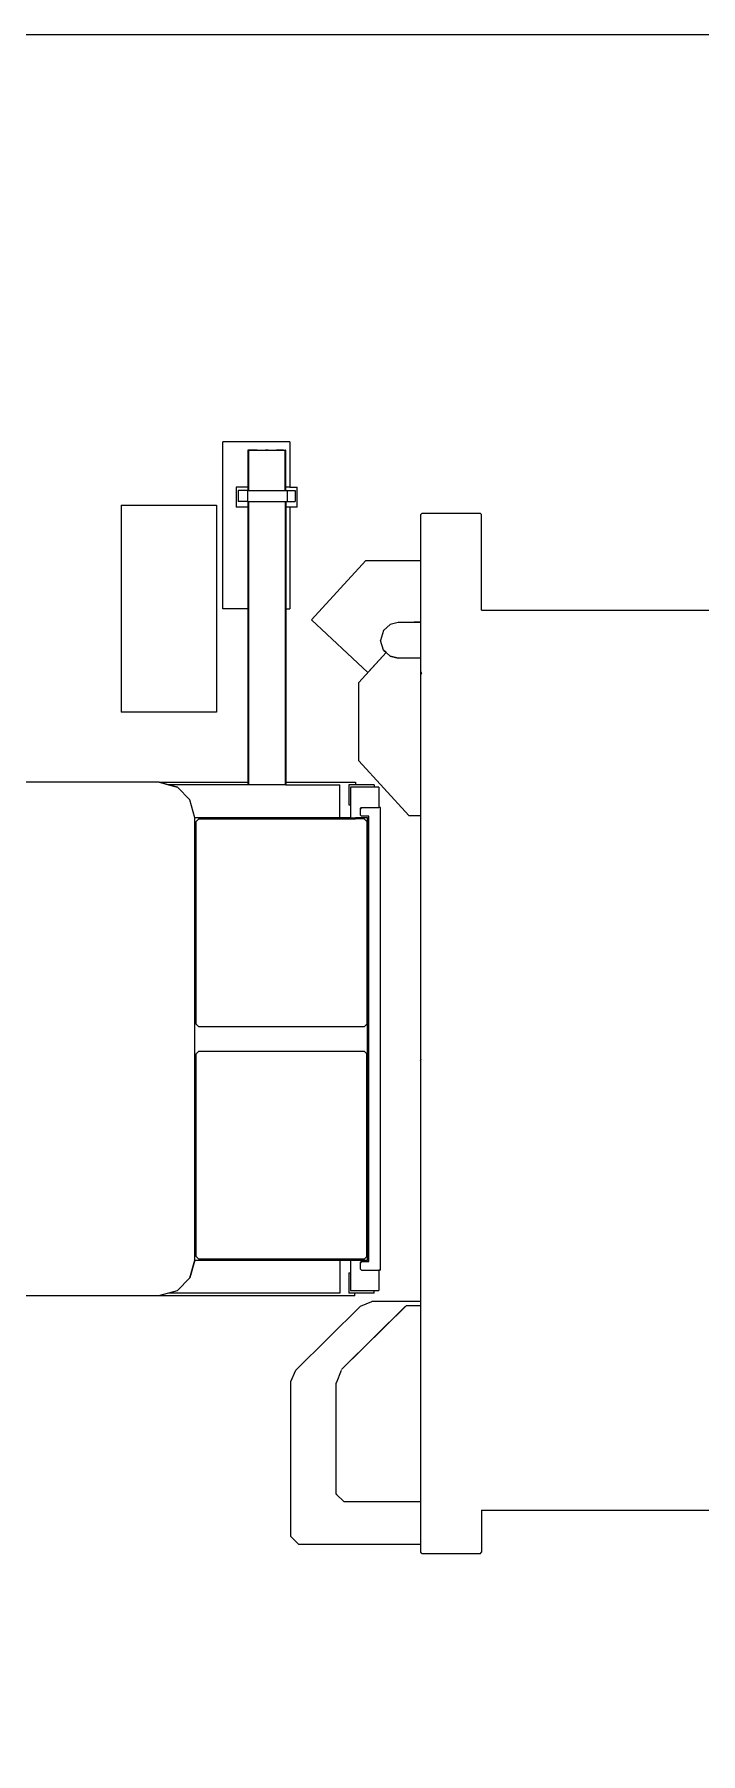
# Model space of a CAD drawing. Header units: millimetres. Extents: x 0 to 154200, y 0 to 64595.
# Drawn here: x 38920 to 40230, y 51418 to 54800 of the extents above; entities that cross this region are included whole.
import ezdxf

# ---------------------------------------------------------------- set-up
doc = ezdxf.new("R2010")
doc.units = ezdxf.units.MM
doc.layers.add('Equipment', color=7, linetype='Continuous', true_color=0xffffff)
doc.layers.add('Floor', color=7, linetype='Continuous', lineweight=9)

# ---------------------------------------------------------------- blocks, each defined once
blk = doc.blocks.new('Main_CVD')
at = {"layer": 'Equipment', "lineweight": -3}
for points in [[(0, -620, 0), (0, -66.2, 0)], [(1770, -620, 0), (1770, -43.3, 0)], [(-190.5, -622, 0), (-188.5, -620, 0)], [(-190.5, -622, 0), (-190.5, -737.4, 0)], [(0, -620, 0), (-188.5, -620, 0)], [(1770, -620, 0), (1853, -620, 0)], [(1855, -622, 0), (1853, -620, 0)], [(1855, -737.4, 0), (1855, -622, 0)], [(-190.5, -737.4, 0), (-188.5, -739.4, 0)], [(-97.9, -739.4, 0), (-188.5, -739.4, 0)], [(-97.9, -847.4, 0), (-97.9, -739.4, 0)], [(24.2, -739.4, 0), (-97.9, -739.4, 0)], [(23.3, -739.4, 0), (23.3, -752.4, 0)], [(94.3, -739.4, 0), (24.2, -739.4, 0)], [(24.2, -739.4, 0), (24.2, -753.2, 0)], [(94.3, -739.4, 0), (94.3, -783.7, 0)], [(120.8, -739.4, 0), (94.3, -739.4, 0)], [(120.8, -739.4, 0), (123.9, -738.1, 0)], [(123.9, -738.1, 0), (120.8, -739.4, 0)], [(126.9, -739.4, 0), (120.8, -739.4, 0)], [(126.9, -739.4, 0), (123.9, -738.1, 0)], [(403.5, -739.4, 0), (126.9, -739.4, 0)], [(403.5, -762.8, 0), (403.5, -739.4, 0)], [(883.2, -739.4, 0), (403.5, -739.4, 0)], [(883.1, -739.4, 0), (885, -740, 0)], [(886.9, -739.4, 0), (883.2, -739.4, 0)], [(883.2, -739.4, 0), (885, -740, 0)], [(883.2, -739.4, 0), (885, -740, 0)], [(883.2, -739.4, 0), (885, -740, 0)], [(886.9, -739.4, 0), (885, -740, 0)], [(886.9, -739.4, 0), (885, -740, 0)], [(886.8, -739.4, 0), (885, -740, 0)], [(886.8, -739.4, 0), (885, -740, 0)], [(1359.5, -739.4, 0), (886.9, -739.4, 0)], [(1359.5, -739.4, 0), (1359.5, -835.7, 0)], [(1368.1, -739.4, 0), (1359.5, -739.4, 0)], [(1753.7, -739.4, 0), (1368.1, -739.4, 0)], [(1368.1, -739.4, 0), (1368.1, -768.1, 0)], [(1837, -739.4, 0), (1753.7, -739.4, 0)], [(1753.7, -739.4, 0), (1753.7, -741.4, 0)], [(1753.7, -741.4, 0), (1753.7, -890, 0)], [(1853, -739.4, 0), (1837, -739.4, 0)], [(1837, -979.6, 0), (1837, -739.4, 0)], [(1855, -737.4, 0), (1853, -739.4, 0)], [(24.2, -753.2, 0), (23.3, -752.4, 0)], [(24.2, -753.2, 0), (23.3, -752.4, 0)], [(24.2, -753.2, 0), (23.3, -752.4, 0)], [(24.2, -753.2, 0), (23.3, -752.4, 0)], [(24.2, -753.2, 0), (24.2, -783.7, 0)], [(296.2, -861.4, 0), (403.5, -762.8, 0)], [(403.5, -762.8, 0), (296.2, -861.4, 0)], [(1493.7, -895.1, 0), (1368.1, -768.1, 0)], [(1493.7, -895.1, 0), (1368.1, -768.1, 0)], [(1490.9, -892.3, 0), (1369.7, -769.7, 0)], [(24.2, -783.7, 0), (28.1, -799.3, 0)], [(39.8, -812.4, 0), (28.1, -799.3, 0)], [(78.8, -812.4, 0), (83.2, -807.5, 0)], [(83.2, -807.5, 0), (78.8, -812.4, 0)], [(83.2, -807.5, 0), (90.4, -799.3, 0)], [(90.4, -799.3, 0), (83.2, -807.5, 0)], [(141.8, -861.4, 0), (83.2, -807.5, 0)], [(141.8, -861.4, 0), (83.2, -807.5, 0)], [(141.8, -861.4, 0), (83.2, -807.5, 0)], [(83.2, -807.5, 0), (122.5, -843.7, 0)], [(122.5, -843.7, 0), (83.2, -807.5, 0)], [(83.2, -807.5, 0), (122.5, -843.7, 0)], [(90.4, -799.3, 0), (94.3, -783.7, 0)], [(94.3, -783.7, 0), (90.4, -799.3, 0)], [(18.8, -954.3, 0), (122.5, -843.7, 0)], [(18.8, -954.3, 0), (122.5, -843.7, 0)], [(122.5, -843.7, 0), (18.8, -954.3, 0)], [(39.8, -812.4, 0), (59.3, -818.4, 0)], [(78.8, -812.4, 0), (59.3, -818.4, 0)], [(78.8, -812.4, 0), (59.3, -818.4, 0)], [(343.1, -830.9, 0), (343.1, -867.7, 0)], [(343.1, -830.9, 0), (348.2, -830.9, 0)], [(348.2, -821.7, 0), (388.2, -821.7, 0)], [(348.2, -821.7, 0), (348.2, -830.9, 0)], [(348.2, -830.9, 0), (348.2, -877.7, 0)], [(1298.2, -818.7, 0), (388.2, -818.7, 0)], [(388.2, -818.7, 0), (388.2, -821.7, 0)], [(388.2, -855.7, 0), (388.2, -821.7, 0)], [(408.2, -841.7, 0), (405.2, -841.7, 0)], [(405.2, -841.7, 0), (405.2, -855.7, 0)], [(1278.1, -841.7, 0), (408.2, -841.7, 0)], [(408.2, -843.8, 0), (408.2, -841.7, 0)], [(408.2, -843.8, 0), (408.2, -867.8, 0)], [(1278.2, -843.8, 0), (408.2, -843.8, 0)], [(1281.2, -841.7, 0), (1278.1, -841.7, 0)], [(1278.1, -841.7, 0), (1278.1, -843.8, 0)], [(1278.2, -877.6, 0), (1278.2, -843.8, 0)], [(1281.2, -855.7, 0), (1281.2, -841.7, 0)], [(1298.2, -818.7, 0), (1298.2, -821.7, 0)], [(1298.2, -821.7, 0), (1338.1, -821.7, 0)], [(1298.2, -855.7, 0), (1298.2, -821.7, 0)], [(1338.1, -830.9, 0), (1338.1, -821.7, 0)], [(1343.4, -830.9, 0), (1338.1, -830.9, 0)], [(1338.1, -877.7, 0), (1338.1, -830.9, 0)], [(1343.4, -830.9, 0), (1343.4, -868.7, 0)], [(1368.6, -857.8, 0), (1359.5, -835.7, 0)], [(18.8, -954.3, 0), (-97.9, -847.4, 0)], [(18.8, -954.3, 0), (-97.9, -847.4, 0)], [(296.2, -861.4, 0), (141.8, -861.4, 0)], [(338.2, -867.7, 0), (343.1, -867.7, 0)], [(338.2, -1004.5, 0), (338.2, -867.7, 0)], [(343.1, -867.7, 0), (343.1, -880.9, 0)], [(348.2, -877.7, 0), (383, -877.7, 0)], [(383, -877.7, 0), (408.2, -877.7, 0)], [(383, -880.9, 0), (383, -877.7, 0)], [(391.2, -858.7, 0), (388.2, -855.7, 0)], [(388.2, -855.7, 0), (391.2, -858.7, 0)], [(391.2, -858.7, 0), (402.2, -858.7, 0)], [(405.2, -855.7, 0), (402.2, -858.7, 0)], [(405.2, -855.7, 0), (402.2, -858.7, 0)], [(408.2, -877.7, 0), (408.2, -867.8, 0)], [(408.2, -877.7, 0), (408.2, -898.7, 0)], [(410.2, -850.7, 0), (415.2, -845.7, 0)], [(410.2, -850.7, 0), (415.2, -845.7, 0)], [(410.2, -850.7, 0), (410.2, -867.8, 0)], [(410.2, -1175.7, 0), (410.2, -867.8, 0)], [(415.2, -845.7, 0), (814.2, -845.7, 0)], [(814.2, -845.7, 0), (819.2, -850.7, 0)], [(814.2, -845.7, 0), (819.2, -850.7, 0)], [(819.2, -850.7, 0), (819.2, -1175.7, 0)], [(872.2, -845.7, 0), (867.2, -850.7, 0)], [(867.2, -850.7, 0), (872.2, -845.7, 0)], [(867.2, -1175.7, 0), (867.2, -850.7, 0)], [(1271.2, -845.7, 0), (872.2, -845.7, 0)], [(1271.2, -845.7, 0), (1276.2, -850.7, 0)], [(1276.2, -850.7, 0), (1271.2, -845.7, 0)], [(1276.2, -850.7, 0), (1276.2, -868.6, 0)], [(1276.2, -868.6, 0), (1276.2, -1175.7, 0)], [(1278.1, -877.7, 0), (1303.5, -877.7, 0)], [(1278.2, -898.7, 0), (1278.2, -877.7, 0)], [(1281.2, -855.7, 0), (1284.2, -858.7, 0)], [(1284.2, -858.7, 0), (1281.2, -855.7, 0)], [(1284.2, -858.7, 0), (1295.2, -858.7, 0)], [(1298.2, -855.7, 0), (1295.2, -858.7, 0)], [(1298.2, -855.7, 0), (1295.2, -858.7, 0)], [(1303.5, -880.9, 0), (1303.5, -877.7, 0)], [(1303.5, -877.7, 0), (1338.1, -877.7, 0)], [(1343.4, -868.7, 0), (1343.4, -880.9, 0)], [(1348.2, -868.7, 0), (1343.4, -868.7, 0)], [(1348.2, -868.7, 0), (1348.2, -1254.7, 0)], [(1495, -985.3, 0), (1368.6, -857.8, 0)], [(1495, -985.3, 0), (1368.6, -857.8, 0)], [(343.1, -880.9, 0), (383, -880.9, 0)], [(343.2, -1004.5, 0), (343.2, -898.7, 0)], [(408.2, -898.7, 0), (343.2, -898.7, 0)], [(408.2, -898.7, 0), (408.2, -1183.8, 0)], [(1278.2, -1183.8, 0), (1278.2, -898.7, 0)], [(1278.2, -898.7, 0), (1343.2, -898.7, 0)], [(1303.5, -880.9, 0), (1343.4, -880.9, 0)], [(1343.2, -898.7, 0), (1343.2, -1235.6, 0)], [(1519.6, -905.3, 0), (1494.8, -895.5, 0)], [(1738.3, -905.4, 0), (1519.8, -905.4, 0)], [(1738.3, -905.4, 0), (1753.7, -890, 0)], [(1738.8, -904.9, 0), (1739.1, -904.6, 0)], [(1753.1, -890.6, 0), (1753.7, -890, 0)], [(1822, -994.6, 0), (1837, -979.6, 0)], [(-331.3, -997.1, 0), (-241.8, -997.1, 0)], [(-331.3, -997.1, 0), (-331.3, -1128.6, 0)], [(-314.8, -1005.5, 0), (-314.8, -1004.6, 0)], [(-314.7, -1004.6, 0), (-314.8, -1004.6, 0)], [(-314.7, -1004.8, 0), (-314.8, -1004.8, 0)], [(-314.7, -1005.1, 0), (-314.8, -1005.1, 0)], [(-314.8, -1078.7, 0), (-314.8, -1005.5, 0)], [(-314.7, -1005.5, 0), (-314.8, -1005.5, 0)], [(-241.8, -1004.5, 0), (-314.7, -1004.5, 0)], [(-314.7, -1004.5, 0), (-314.7, -1005.1, 0)], [(-314.7, -1005.8, 0), (-314.7, -1004.6, 0)], [(-241.8, -1005.7, 0), (-314.7, -1005.8, 0)], [(-241.8, -1005.8, 0), (-314.7, -1005.8, 0)], [(-314.7, -1009.5, 0), (-314.7, -1005.8, 0)], [(-314.7, -1015.5, 0), (-314.7, -1006.1, 0)], [(-314.7, -1009.5, 0), (-314.7, -1023.3, 0)], [(-202.8, -982.1, 0), (-241.8, -982.1, 0)], [(-241.8, -997.1, 0), (-241.8, -982.1, 0)], [(-241.8, -997.1, 0), (-241.8, -1004.5, 0)], [(-235.7, -1004.5, 0), (-241.8, -1004.5, 0)], [(-235.7, -1005.6, 0), (-241.8, -1005.7, 0)], [(-235.7, -1005.8, 0), (-241.8, -1005.8, 0)], [(-235.7, -986.1, 0), (-213.8, -986.1, 0)], [(-235.7, -1002.1, 0), (-235.7, -986.1, 0)], [(-235.7, -1002.1, 0), (-213.8, -1002.1, 0)], [(-235.7, -1004.5, 0), (-235.7, -1002.1, 0)], [(-235.7, -1005.8, 0), (-235.7, -1004.5, 0)], [(-235.7, -1078.5, 0), (-235.7, -1005.8, 0)], [(-213.8, -997.1, 0), (-213.8, -986.1, 0)], [(-213.8, -999.1, 0), (-213.8, -997.1, 0)], [(-213.8, -1002.1, 0), (-213.8, -999.1, 0)], [(-213.8, -1004.5, 0), (-213.8, -1002.1, 0)], [(-213.8, -1004.5, 0), (-202.8, -1004.5, 0)], [(-213.8, -1005.8, 0), (-213.8, -1004.5, 0)], [(-213.8, -1005.6, 0), (-202.8, -1005.6, 0)], [(-213.8, -1005.8, 0), (-202.8, -1005.8, 0)], [(-213.8, -1078.5, 0), (-213.8, -1005.8, 0)], [(-202.8, -982.1, 0), (-202.8, -997.1, 0)], [(-202.8, -997.1, 0), (-202.8, -1004.5, 0)], [(-202.8, -997.1, 0), (-2.8, -997.1, 0)], [(-202.8, -1004.5, 0), (-2.8, -1004.5, 0)], [(-202.8, -1005.6, 0), (-2.8, -1005.2, 0)], [(-202.8, -1005.8, 0), (-2.8, -1005.8, 0)], [(-2.8, -1005.2, 0), (-2.8, -997.1, 0)], [(-2.8, -1005.2, 0), (338.2, -1004.5, 0)], [(-2.8, -1004.5, 0), (338.2, -1004.5, 0)], [(-2.8, -1005.8, 0), (338.2, -1005.8, 0)], [(338.2, -1004.5, 0), (343.2, -1004.5, 0)], [(338.2, -1005.8, 0), (343.2, -1005.8, 0)], [(343.2, -1004.5, 0), (343.2, -1005.8, 0)], [(343.2, -1005.8, 0), (343.2, -1078.3, 0)], [(1517.2, -994.6, 0), (1495, -985.3, 0)], [(1822, -994.6, 0), (1517.2, -994.6, 0)], [(-314.8, -1039.7, 0), (-314.8, -1044.5, 0)], [(-314.7, -1032.3, 0), (-314.7, -1019.7, 0)], [(-314.7, -1074.2, 0), (-314.7, -1028, 0)], [(-314.8, -1078.7, 0), (-314.8, -1079.6, 0)], [(-314.7, -1078.7, 0), (-314.8, -1078.7, 0)], [(-314.7, -1079.1, 0), (-314.8, -1079.1, 0)], [(-314.7, -1079.4, 0), (-314.8, -1079.4, 0)], [(-314.7, -1060.8, 0), (-314.7, -1078.1, 0)], [(-314.7, -1078.3, 0), (-314.7, -1068.6, 0)], [(-314.7, -1078.3, 0), (-314.7, -1079.6, 0)], [(-314.7, -1078.3, 0), (-235.7, -1078.5, 0)], [(-314.7, -1078.3, 0), (-241.8, -1078.3, 0)], [(-314.7, -1079.6, 0), (-235.7, -1079.4, 0)], [(-314.7, -1079.6, 0), (-241.8, -1079.6, 0)], [(-241.8, -1078.3, 0), (-235.7, -1078.3, 0)], [(-241.8, -1079.6, 0), (-241.8, -1102.1, 0)], [(-241.8, -1079.6, 0), (-235.7, -1079.6, 0)], [(-235.7, -1080.1, 0), (-235.7, -1078.5, 0)], [(-235.7, -1080.1, 0), (-213.8, -1080.1, 0)], [(-235.7, -1080.1, 0), (-235.7, -1098.1, 0)], [(-213.8, -1078.3, 0), (-202.8, -1078.3, 0)], [(-213.8, -1080.1, 0), (-213.8, -1078.5, 0)], [(14.3, -1079, 0), (-213.8, -1078.5, 0)], [(-213.8, -1079.6, 0), (-202.8, -1079.6, 0)], [(-213.8, -1080.1, 0), (-213.8, -1098.1, 0)], [(-202.8, -1078.3, 0), (-2.8, -1078.3, 0)], [(-202.8, -1079.6, 0), (-202.8, -1102.1, 0)], [(-202.8, -1079.6, 0), (-2.8, -1079.6, 0)], [(-2.8, -1078.3, 0), (338.2, -1078.3, 0)], [(-2.8, -1079.6, 0), (338.2, -1079.6, 0)], [(-2.8, -1079.6, 0), (-2.8, -1128.6, 0)], [(14.3, -1079, 0), (343.2, -1079.6, 0)], [(338.2, -1078.3, 0), (343.2, -1078.3, 0)], [(338.2, -1079.6, 0), (343.2, -1079.6, 0)], [(338.2, -1253.7, 0), (338.2, -1079.6, 0)], [(343.2, -1078.3, 0), (343.2, -1079.6, 0)], [(343.2, -1079.6, 0), (343.2, -1235.2, 0)], [(-241.8, -1102.1, 0), (-202.8, -1102.1, 0)], [(-235.7, -1098.1, 0), (-213.8, -1098.1, 0)], [(-2.8, -1128.6, 0), (-331.3, -1128.6, 0)], [(-206.8, -1140.7, 0), (200.2, -1140.7, 0)], [(-206.8, -1328.7, 0), (-206.8, -1140.7, 0)], [(200.2, -1140.7, 0), (200.2, -1328.7, 0)], [(415.2, -1180.7, 0), (410.2, -1175.7, 0)], [(415.2, -1180.7, 0), (410.2, -1175.7, 0)], [(814.2, -1180.7, 0), (415.2, -1180.7, 0)], [(814.2, -1180.7, 0), (819.2, -1175.7, 0)], [(819.2, -1175.7, 0), (814.2, -1180.7, 0)], [(867.2, -1175.7, 0), (872.2, -1180.7, 0)], [(872.2, -1180.7, 0), (867.2, -1175.7, 0)], [(1271.2, -1180.7, 0), (872.2, -1180.7, 0)], [(1271.2, -1180.7, 0), (1276.2, -1175.7, 0)], [(1276.2, -1175.7, 0), (1271.2, -1180.7, 0)], [(347.9, -1217.9, 0), (373.2, -1193.3, 0)], [(373.2, -1193.3, 0), (347.9, -1217.9, 0)], [(408.1, -1183.8, 0), (373.2, -1193.3, 0)], [(408.1, -1183.8, 0), (373.2, -1193.3, 0)], [(1278.4, -1183.8, 0), (408.1, -1183.8, 0)], [(1278.4, -1183.8, 0), (1313.1, -1193.1, 0)], [(1313.1, -1193.1, 0), (1278.4, -1183.8, 0)], [(1313.1, -1193.1, 0), (1278.4, -1183.8, 0)], [(1338.6, -1218.1, 0), (1313.1, -1193.1, 0)], [(1313.1, -1193.1, 0), (1338.6, -1218.1, 0)], [(343.2, -1235.2, 0), (338.2, -1253.7, 0)], [(338.2, -1253.7, 0), (343.2, -1235.2, 0)], [(343.2, -1235.2, 0), (338.2, -1253.7, 0)], [(347.9, -1217.9, 0), (343.2, -1235.2, 0)], [(343.2, -1235.2, 0), (347.9, -1217.9, 0)], [(347.9, -1217.9, 0), (343.2, -1235.2, 0)], [(1338.6, -1218.1, 0), (1348.2, -1254.7, 0)], [(338.2, -1253.7, 0), (338.2, -1618.7, 0)], [(1348.2, -1254.7, 0), (1348.2, -1618.7, 0)], [(-206.8, -1328.7, 0), (200.2, -1328.7, 0)]]:
    blk.add_polyline3d(points, dxfattribs=at)

msp = doc.modelspace()

# ---------------------------------------------------------------- linework, layer by layer
at = {"layer": 'Floor'}
msp.add_lwpolyline([(36000, 9800), (36000, 54800), (48000, 54800), (48000, 9800), (36000, 9800)], dxfattribs=at)

# ---------------------------------------------------------------- block references
at = {"layer": 'Equipment', "rotation": 270}
msp.add_blockref('Main_CVD', (40419.3556, 53667.3035), dxfattribs=at)

doc.saveas('drawing.dxf')
